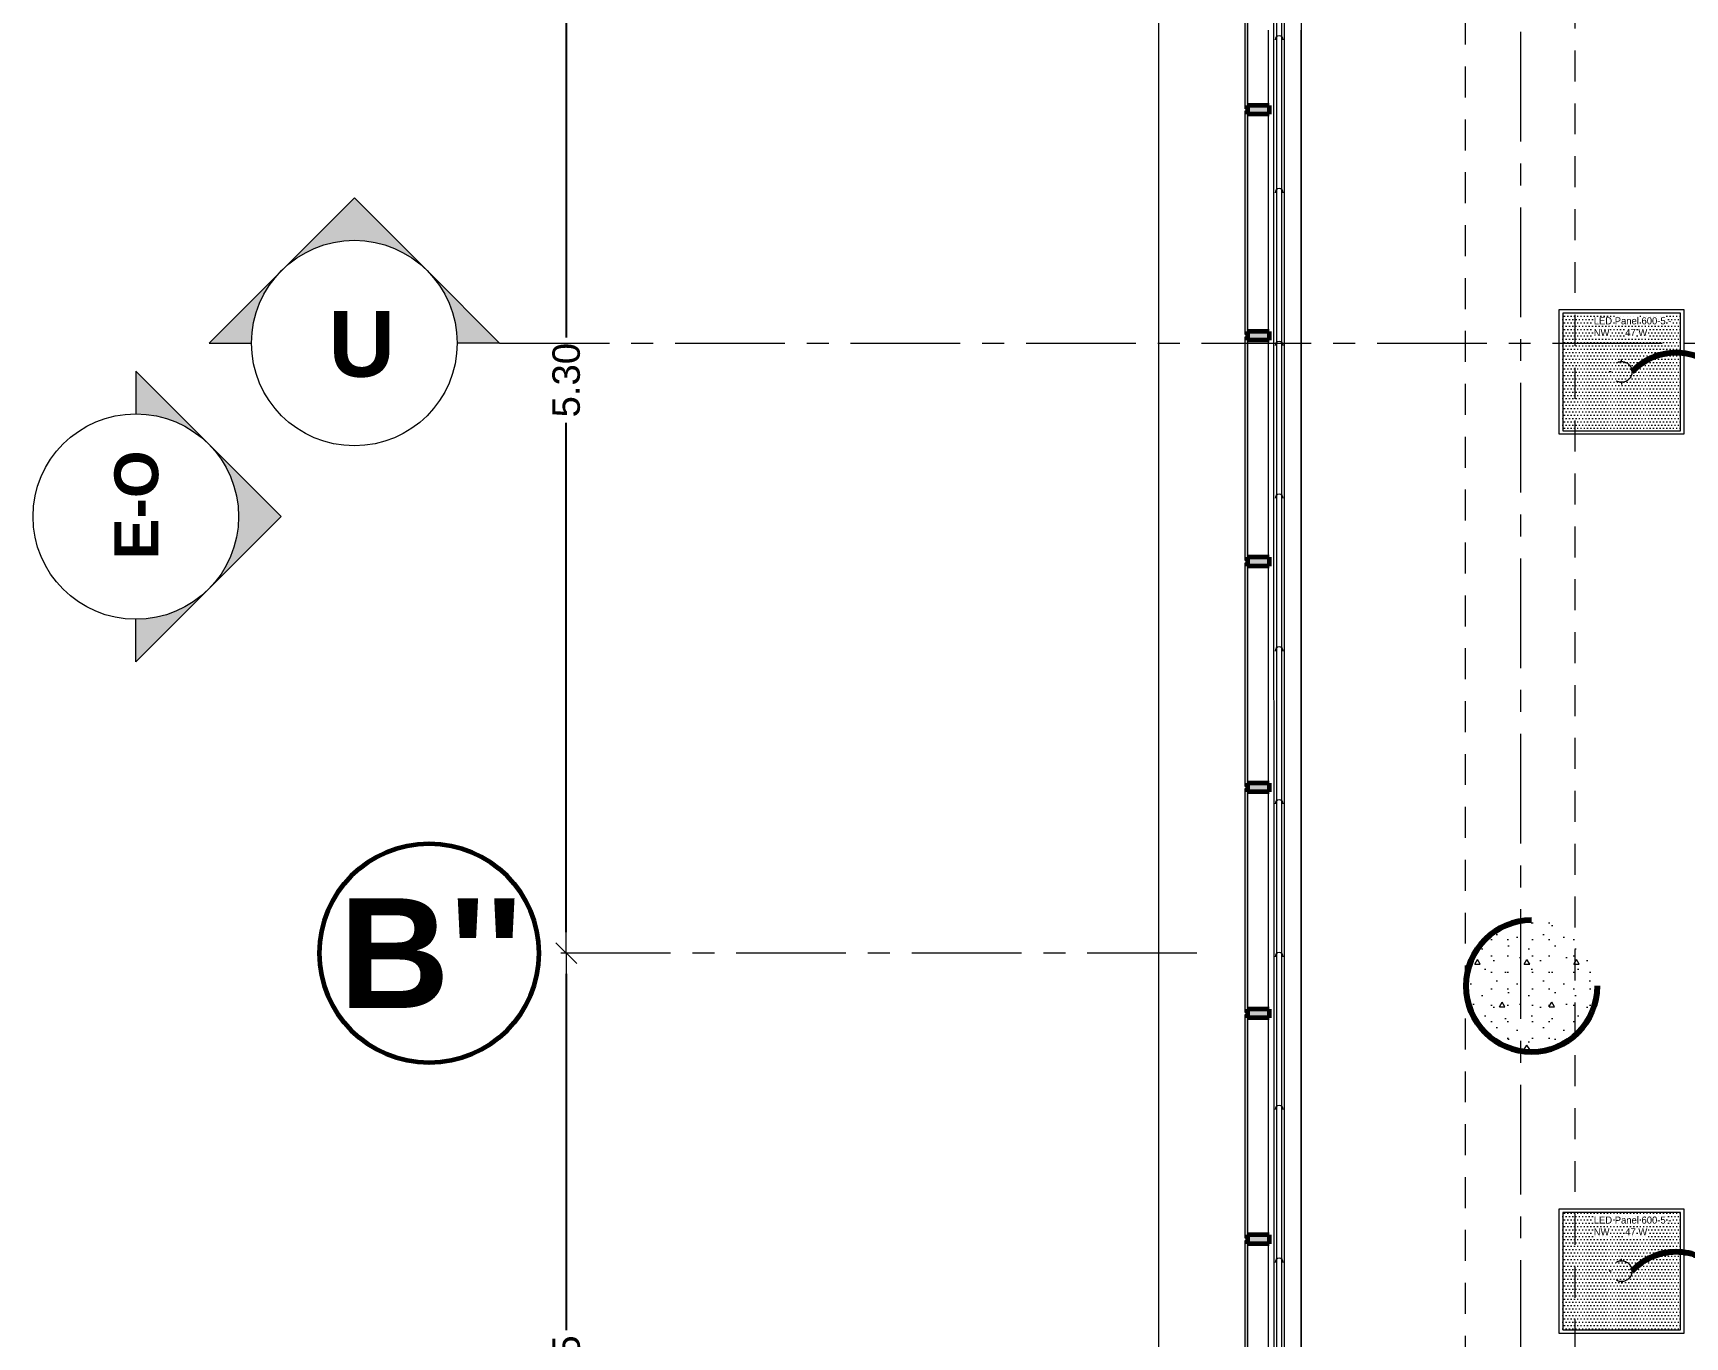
# Model space of a CAD drawing. Header units: inches. Extents: x -38 to 5698, y -33 to 92.
# Drawn here: x 95.04 to 102.57, y 19.15 to 25.1 of the extents above; entities that cross this region are included whole.
import ezdxf
from ezdxf.lldxf.tags import DXFTag

# ---------------------------------------------------------------- set-up
doc = ezdxf.new("R2010")
doc.units = ezdxf.units.IN
doc.header["$MEASUREMENT"] = 0
doc.set_wipeout_variables(frame=1)
doc.header["$PDMODE"] = 1
for name, pattern in [('DASHED', [0.75, 0.5, -0.25]), ('Hidden Line', [0.195611, 0.141111, -0.0545]), ('Punto & Raya', [0.65, 0.5, -0.075, 0, -0.075]), ('Wipeout_Contour', [1, 0, -1])]:
    doc.linetypes.add(name, pattern=pattern)
for name, color, linetype in [('02 _ ARQ _ ALB _ Cotas Ejes', 7, 'Continuous'), ('02 _ ARQ _ ALB _ Ejes Generales', 7, 'Continuous'), ('02 _ ARQ _ ZON _ Espacio.3D', 7, 'Continuous'), ('08 _ STR _ EXT _ 06 Columnas', 7, 'Continuous'), ('08 _ STR _ EXT _ 07 Losa Aligerada', 7, 'Continuous'), ('08 _ STR _ EXT _ 09 Vigas', 7, 'Continuous'), ('Acabado - Muros', 7, 'Continuous'), ('Estructura - 04 MURO', 7, 'Continuous'), ('Interior - Escaleras & Barandillas', 7, 'Continuous'), ('Marcador - Alzados', 7, 'Continuous'), ('Marcador - Secciones', 251, 'Continuous')]:
    doc.layers.add(name, color=color, linetype=linetype)
for name, color, linetype, lineweight in [('ALUMBRADO_CONDUIT', 30, 'CONDUIT1', 30), ('CABLEADO EXT.', 3, 'PVCSUBT', 30), ('Luminarias', 5, 'Continuous', 20)]:
    doc.layers.add(name, color=color, linetype=linetype, lineweight=lineweight)
doc.styles.add('Estilo_Generado_1', font='swisseb.ttf')
doc.styles.add('Estilo_Generado_4', font='swisse.ttf')
doc.styles.add('{18b73a54-fa43-428c-adcb-c1c7bbdf2c84}', font='Simplex.shx')
tags = doc.linetypes.add('CONDUIT1', pattern='A,1,-0.19772,["con",{18b73a54-fa43-428c-adcb-c1c7bbdf2c84},S=0.2,R=0,X=0,Y=-0.065594],-0.593642', length=1.791362).pattern_tags.tags
tags[6] = DXFTag(74, 10)
tags = doc.linetypes.add('PVCSUBT', pattern='A,0.6,-0.3,0.6,-0.075691,["PVC",Standard,S=0.2,R=0,X=0,Y=-0.093724],-0.621005', length=2.196696).pattern_tags.tags
tags[10] = DXFTag(74, 10)
doc.dimstyles.new('Estilo_Generado__6', dxfattribs={"dimtxt": 0.125, "dimasz": 0.095, "dimexe": 0.18, "dimexo": 0.0625, "dimgap": 0, "dimtad": 0, "dimzin": 0, "dimdsep": 46, "dimtxsty": 'Estilo_Generado_4', "dimblk": 'ARROWHEAD_6', "dimblk1": 'ARROWHEAD_6', "dimblk2": 'ARROWHEAD_6', "dimcen": 0.09, "dimse1": 1, "dimse2": 1, "dimclrd": 144, "dimclre": 144, "dimclrt": 7, "dimadec": 0, "dimazin": 0, "dimtfac": 1, "dimtdec": 4, "dimtmove": 0, "dimatfit": 3, "dimfxl": 1, "dimtolj": 1, "dimtzin": 0, "dimarcsym": 0})

# ---------------------------------------------------------------- blocks, each defined once
blk = doc.blocks.new('ARROWHEAD_6')
at = {"color": 0, "linetype": 'Continuous', "lineweight": 0}
for p, q in [((0, 0), (-1, 0)), ((-0.5, -0.5), (0.5, 0.5))]:
    blk.add_line(p, q, dxfattribs=at)
blk = doc.blocks.new('*D97', base_point=(804.059, 0))
at = {"layer": '02 _ ARQ _ ALB _ Cotas Ejes', "color": 144, "linetype": 'Continuous', "lineweight": -2, "transparency": 16777216}
for p, q in [((97.4704, 20.805), (97.4704, 19.1806)), ((97.4704, 17.245), (97.4704, 18.7941))]:
    blk.add_line(p, q, dxfattribs=at)
at = {"layer": 'Defpoints', "color": 0, "linetype": 'Continuous', "lineweight": 40, "transparency": 16777216}
for p in [(97.4704, 20.9), (97.8179, 20.9), (97.8403, 17.15)]:
    blk.add_point(p, dxfattribs=at)
at = {"layer": '02 _ ARQ _ ALB _ Cotas Ejes', "color": 144, "linetype": 'Continuous', "lineweight": -2, "transparency": 16777216, "xscale": 0.095, "yscale": 0.095, "zscale": 0.095}
for p, rotation in [((97.4704, 20.9), 90), ((97.4704, 17.15), 270)]:
    blk.add_blockref('ARROWHEAD_6', p, dxfattribs=dict(at, rotation=rotation))
at = {"layer": '02 _ ARQ _ ALB _ Cotas Ejes', "color": 7, "linetype": 'Continuous', "lineweight": 13, "transparency": 16777216, "insert": (97.4704, 18.9874), "char_height": 0.125, "attachment_point": 5, "rotation": 90, "style": 'Estilo_Generado_4'}
blk.add_mtext('\\A1;3.75', dxfattribs=at)
blk = doc.blocks.new('*D98', base_point=(804.059, 0))
at = {"layer": '02 _ ARQ _ ALB _ Cotas Ejes', "color": 144, "linetype": 'Continuous', "lineweight": -2, "transparency": 16777216}
for p, q in [((97.4704, 26.105), (97.4704, 23.7066)), ((97.4704, 20.995), (97.4704, 23.3181))]:
    blk.add_line(p, q, dxfattribs=at)
at = {"layer": 'Defpoints', "color": 0, "linetype": 'Continuous', "lineweight": 40, "transparency": 16777216}
for p in [(97.4704, 26.2), (97.8531, 26.2), (97.8179, 20.9)]:
    blk.add_point(p, dxfattribs=at)
at = {"layer": '02 _ ARQ _ ALB _ Cotas Ejes', "color": 144, "linetype": 'Continuous', "lineweight": -2, "transparency": 16777216, "xscale": 0.095, "yscale": 0.095, "zscale": 0.095}
for p, rotation in [((97.4704, 26.2), 90), ((97.4704, 20.9), 270)]:
    blk.add_blockref('ARROWHEAD_6', p, dxfattribs=dict(at, rotation=rotation))
at = {"layer": '02 _ ARQ _ ALB _ Cotas Ejes', "color": 7, "linetype": 'Continuous', "lineweight": 13, "transparency": 16777216, "insert": (97.4704, 23.5124), "char_height": 0.125, "attachment_point": 5, "rotation": 90, "style": 'Estilo_Generado_4'}
blk.add_mtext('\\A1;5.30', dxfattribs=at)
blk = doc.blocks.new('*U270')
at = {"layer": 'Luminarias', "linetype": 'DASHED', "lineweight": 0, "ltscale": 0.05}
blk.add_lwpolyline([(0, -0.0045), (0, 0.0045)], dxfattribs=at)
blk = doc.blocks.new('*U271')
at = {"color": 0, "linetype": 'ByBlock', "lineweight": -2, "transparency": 16777216}
for p, rotation in [((-0.05, 0), 90), ((0, -0.05), 180), ((0.05, 0), 269.9999999999999)]:
    blk.add_blockref('*U270', p, dxfattribs=dict(at, rotation=rotation))
blk.add_blockref('*U270', (0, 0.05), dxfattribs=at)
blk = doc.blocks.new('PANEL LED 50W')
at = {"layer": 'Luminarias'}
h = blk.add_hatch(dxfattribs=at)
h.set_pattern_fill('DOTS', color=4, scale=0.009097)
h.set_pattern_definition([(0, (0, -2e-14), (0.0072206, 0.01444116), [0, -0.01444116])])
h.paths.add_polyline_path([(-0.2574, -0.2574), (0.2574, -0.2574), (0.2574, 0.2574), (-0.2574, 0.2574)])
h.paths.add_polyline_path([(-0.1296, 0.0974), (0.1849, 0.0974), (0.1849, 0.2469), (-0.1296, 0.2469)], flags=24)
at = {"layer": 'Luminarias', "color": 4, "lineweight": 0}
for points in [[(-0.2729, 0.2729), (0.2729, 0.2729), (0.2729, -0.2729), (-0.2729, -0.2729)], [(-0.2574, -0.2574), (0.2574, -0.2574), (0.2574, 0.2574), (-0.2574, 0.2574)]]:
    blk.add_lwpolyline(points, close=True, dxfattribs=at)
at = {"layer": 'Luminarias', "color": 4, "linetype": 'DASHED', "lineweight": 0, "ltscale": 0.01}
blk.add_circle((0, 0), 0.0455, dxfattribs=at)
at = {"color": 4}
blk.add_blockref('*U271', (0, 0), dxfattribs=at)
at = {"layer": 'Luminarias', "color": 4, "insert": (-0.1218, 0.2392), "char_height": 0.030929, "width": 0.382855, "attachment_point": 1}
blk.add_mtext('{\\Ftxt|c0;LED Panel 600-5 - NW      47 W}', dxfattribs=at)

msp = doc.modelspace()

# ---------------------------------------------------------------- hatches: boundary and pattern name
at = {"layer": '08 _ STR _ EXT _ 06 Columnas', "linetype": 'Continuous', "lineweight": 9}
h = msp.add_hatch(dxfattribs=at)
h.set_pattern_fill('HORMIGÓN_EN_MASA_0002', style=0, pattern_type=2)
h.set_pattern_definition([(0, (92.5, 3e-09), (0, 0.3897114), [0.024375, -0.200625]), (0, (92.6125, 0.19486), (0, 0.3897114), [0.024375, -0.200625]), (60, (92.5, 3e-09), (-0.3375, 0.194856), [0.024375, -0.200625]), (60, (92.725, 3e-09), (-0.3375, 0.194856), [0.024375, -0.200625]), (120, (92.5244, 3e-09), (0.3375, 0.194856), [0.024375, -0.200625]), (120, (92.7494, 3e-09), (0.3375, 0.194856), [0.024375, -0.200625]), (0, (92.500015, 0.0375), (0, 0.075), [0, -0.075, 0, -0.1125]), (45, (92.537515, 0.0375), (-0.053033, 0.053033), [0, -0.05625, 0, -0.09375])])
h.paths.add_polyline_path([(101.5709, 20.7503, 0.414214), (101.8709, 20.4503, 0.414214), (102.1709, 20.7503, 0.414214), (101.8709, 21.0503, 0.414214)])
at = {"layer": 'Acabado - Muros', "linetype": 'Continuous', "lineweight": 9}
for points in [[(100.565, 25.77), (100.565, 24.75), (100.575, 24.75), (100.575, 25.77)], [(100.565, 24.74), (100.565, 23.72), (100.575, 23.72), (100.575, 24.74)], [(100.565, 23.71), (100.565, 22.69), (100.575, 22.69), (100.575, 23.71)], [(100.565, 22.68), (100.565, 21.66), (100.575, 21.66), (100.575, 22.68)], [(100.565, 21.65), (100.565, 20.63), (100.575, 20.63), (100.575, 21.65)], [(100.565, 20.62), (100.565, 19.6), (100.575, 19.6), (100.575, 20.62)], [(100.565, 19.59), (100.565, 18.57), (100.575, 18.57), (100.575, 19.59)]]:
    msp.add_hatch(color=250, dxfattribs=at).paths.add_polyline_path(points)
at = {"layer": 'Marcador - Alzados', "linetype": 'Continuous', "lineweight": 13}
for points in [[(95.5079, 23.553), (95.5079, 23.359, -0.198912), (95.8391, 23.2218)], [(95.8391, 23.2218, -0.414214), (95.8391, 22.5593), (96.1704, 22.8905)], [(95.5079, 22.228), (95.8391, 22.5593, -0.198912), (95.5079, 22.4221)]]:
    msp.add_hatch(color=7, dxfattribs=at).paths.add_polyline_path(points)
at = {"layer": 'Marcador - Secciones', "linetype": 'Continuous', "lineweight": 13}
for points in [[(96.1729, 24.0128, -0.414214), (96.8354, 24.0128), (96.5041, 24.344)], [(95.8416, 23.6815), (96.0357, 23.6815, -0.198912), (96.1729, 24.0128)], [(97.1666, 23.6815), (96.8354, 24.0128, -0.198912), (96.9726, 23.6815)]]:
    msp.add_hatch(color=7, dxfattribs=at).paths.add_polyline_path(points)

# ---------------------------------------------------------------- linework, layer by layer
at = {"layer": '02 _ ARQ _ ALB _ Ejes Generales', "color": 251, "linetype": 'Punto & Raya', "lineweight": 13}
for p, q in [((101.82, 45.9), (101.82, 2.05)), ((100.3454, 20.9), (97.3454, 20.9))]:
    msp.add_line(p, q, dxfattribs=at)
at = {"layer": '02 _ ARQ _ ALB _ Ejes Generales', "color": 7, "linetype": 'Continuous', "lineweight": 60}
msp.add_circle((96.8454, 20.9), 0.5, dxfattribs=at)
at = {"layer": '02 _ ARQ _ ZON _ Espacio.3D', "color": 254, "linetype": 'Continuous', "lineweight": 0, "flags": 128}
msp.add_lwpolyline([(100.8201, 17.4), (112.52, 17.4), (112.52, 29.6999), (100.82, 29.7), (100.82, 27.9653), (102.07, 27.9653), (102.07, 27.7902), (100.82, 27.7902)], close=True, dxfattribs=at)
at = {"layer": '08 _ STR _ EXT _ 06 Columnas', "color": 7, "linetype": 'Continuous', "lineweight": 80, "flags": 128}
msp.add_lwpolyline([(101.8709, 21.0503, 2.414213), (102.1709, 20.7503)], format="xyb", dxfattribs=at)
at = {"layer": '08 _ STR _ EXT _ 07 Losa Aligerada', "color": 254, "linetype": 'Continuous', "lineweight": 18, "flags": 128}
msp.add_lwpolyline([(126.5479, 40.5001), (115.87, 40.5001), (115.87, 43.8736), (108.7699, 43.8736), (108.7699, 39.9), (103.6201, 39.9), (103.6201, 40.95), (100.52, 40.95), (100.52, 37.7), (101.57, 37.7), (101.57, 33.9), (100.67, 33.9), (100.67, 27.9392), (100.17, 27.9392), (100.17, 5.8), (117.7353, 5.8), (117.7353, 7.2), (122.9315, 7.2), (122.9315, 6.0005), (129.57, 6.0005)], dxfattribs=at)
at = {"layer": '08 _ STR _ EXT _ 09 Vigas', "color": 251, "linetype": 'Hidden Line', "lineweight": 13}
for p, q in [((101.57, 7.2), (101.57, 39.9)), ((102.07, 17.4), (102.07, 29.7))]:
    msp.add_line(p, q, dxfattribs=at)
at = {"layer": 'Acabado - Muros', "color": 7, "linetype": 'Continuous', "lineweight": 60}
for p, q in [((100.575, 24.765), (100.575, 24.725)), ((100.575, 23.735), (100.575, 23.695)), ((100.575, 22.705), (100.575, 22.665)), ((100.575, 21.675), (100.575, 21.635)), ((100.575, 20.645), (100.575, 20.605)), ((100.575, 19.615), (100.575, 19.575))]:
    msp.add_line(p, q, dxfattribs=at)
at = {"layer": 'Acabado - Muros', "color": 7, "linetype": 'Continuous', "lineweight": 13, "flags": 128}
for points in [[(100.565, 25.77), (100.575, 25.77), (100.575, 24.75), (100.565, 24.75)], [(100.565, 24.74), (100.575, 24.74), (100.575, 23.72), (100.565, 23.72)], [(100.565, 23.71), (100.575, 23.71), (100.575, 22.69), (100.565, 22.69)], [(100.565, 22.68), (100.575, 22.68), (100.575, 21.66), (100.565, 21.66)], [(100.565, 21.65), (100.575, 21.65), (100.575, 20.63), (100.565, 20.63)], [(100.565, 20.62), (100.575, 20.62), (100.575, 19.6), (100.565, 19.6)], [(100.565, 19.59), (100.575, 19.59), (100.575, 18.57), (100.565, 18.57)]]:
    msp.add_lwpolyline(points, close=True, dxfattribs=at)
at = {"layer": 'CABLEADO EXT.', "color": 3, "lineweight": 80}
for centre in [(102.5293, 23.3627), (102.5293, 19.2627)]:
    msp.add_arc(centre, 0.2747, 42.972, 137.028, dxfattribs=at)
at = {"layer": 'Marcador - Alzados', "color": 7, "linetype": 'Continuous', "lineweight": 13, "flags": 128}
for points in [[(95.8391, 23.2218), (95.5079, 23.553), (95.5079, 23.359, -0.198912)], [(95.8391, 22.5593), (95.5079, 22.228), (95.5079, 22.4221, 0.198912)]]:
    msp.add_lwpolyline(points, format="xyb", dxfattribs=at)
msp.add_lwpolyline([(95.8391, 22.5593), (96.1704, 22.8905), (95.8391, 23.2218)], dxfattribs=at)
at = {"layer": 'Marcador - Alzados', "color": 7, "linetype": 'Continuous', "lineweight": 13}
msp.add_circle((95.5079, 22.8905), 0.4685, dxfattribs=at)
at = {"layer": 'Marcador - Secciones', "color": 7, "linetype": 'Continuous', "lineweight": 13, "flags": 128}
msp.add_lwpolyline([(96.8354, 24.0128), (96.5041, 24.344), (96.1729, 24.0128)], dxfattribs=at)
for points in [[(96.1729, 24.0128), (95.8416, 23.6815), (96.0357, 23.6815, -0.198912)], [(96.8354, 24.0128), (97.1666, 23.6815), (96.9726, 23.6815, 0.198912)]]:
    msp.add_lwpolyline(points, format="xyb", dxfattribs=at)
at = {"layer": 'Marcador - Secciones', "color": 7, "linetype": 'Continuous', "lineweight": 13}
msp.add_circle((96.5041, 23.6815), 0.4685, dxfattribs=at)

# ---------------------------------------------------------------- block references
at = {"layer": 'ALUMBRADO_CONDUIT', "xscale": 1.041283452965173, "yscale": 1.041283452965173, "zscale": 1.041283452965173}
for p in [(102.2809, 23.55), (102.2809, 19.45)]:
    msp.add_blockref('PANEL LED 50W', p, dxfattribs=at)

# ---------------------------------------------------------------- texts
at = {"layer": '02 _ ARQ _ ALB _ Ejes Generales', "color": 7, "lineweight": 30, "insert": (96.434, 21.15), "char_height": 0.5, "attachment_point": 1, "style": 'Estilo_Generado_1'}
msp.add_mtext("\\A1;{\\pql;\\pt0;\\fSwis721 Ex BT|b1|i0|c0|p34;B''}", dxfattribs=at)
at = {"layer": 'Marcador - Alzados', "color": 5, "lineweight": 35, "insert": (95.6131, 23.1922), "char_height": 0.2, "attachment_point": 9, "rotation": 90, "style": 'Estilo_Generado_1'}
msp.add_mtext('\\A1;{\\pqr;\\pt0;\\fSwis721 Ex BT|b1|i0|c0|p34;E-O}', dxfattribs=at)
at = {"layer": 'Marcador - Secciones', "color": 5, "lineweight": 25, "insert": (96.6893, 23.5237), "char_height": 0.3, "attachment_point": 9, "style": 'Estilo_Generado_1'}
msp.add_mtext('\\A1;{\\pqr;\\pt0;\\fSwis721 Ex BT|b1|i0|c0|p34;U}', dxfattribs=at)

# ---------------------------------------------------------------- dimensions: what is measured, and where the dimension line sits
at = {"layer": '02 _ ARQ _ ALB _ Cotas Ejes', "color": 144, "linetype": 'Continuous', "lineweight": 13}
for base, p1, p2, picture, middle in [((97.4704, 26.2), (97.8179, 20.9), (97.8531, 26.2), '*D98', (97.4704, 23.5124)), ((97.4704, 20.9), (97.8403, 17.15), (97.8179, 20.9), '*D97', (97.4704, 18.9874))]:
    dim = msp.add_linear_dim(base=base, p1=p1, p2=p2, angle=90, dimstyle='Estilo_Generado__6', dxfattribs=at)
    dim.commit()
    dim.dimension.update_dxf_attribs({"geometry": picture, "text_midpoint": middle, "dimtype": 160, "text_rotation": 90})

# ---------------------------------------------------------------- next in the draw order: wipeouts: each hides what was drawn before it
at = {"color": 254, "linetype": 'Wipeout_Contour', "lineweight": 0, "ltscale": 3250.364848}
msp.add_wipeout([(100.82, 25.1075), (100.67, 25.1075), (100.67, 17.4), (100.82, 17.4)], dxfattribs=at).dxf.layer = 'Estructura - 04 MURO'

# ---------------------------------------------------------------- next in the draw order: hatches: boundary and pattern name
at = {"layer": 'Acabado - Muros', "linetype": 'Continuous', "lineweight": 0}
for points in [[(100.675, 24.765), (100.575, 24.765), (100.575, 24.725), (100.675, 24.725)], [(100.675, 23.735), (100.575, 23.735), (100.575, 23.695), (100.675, 23.695)], [(100.675, 22.705), (100.575, 22.705), (100.575, 22.665), (100.675, 22.665)], [(100.675, 21.675), (100.575, 21.675), (100.575, 21.635), (100.675, 21.635)], [(100.675, 20.645), (100.575, 20.645), (100.575, 20.605), (100.675, 20.605)], [(100.675, 19.615), (100.575, 19.615), (100.575, 19.575), (100.675, 19.575)]]:
    msp.add_hatch(color=254, dxfattribs=at).paths.add_polyline_path(points)

# ---------------------------------------------------------------- next in the draw order: linework, layer by layer
at = {"layer": 'Acabado - Muros', "color": 7, "linetype": 'Continuous', "lineweight": 60}
for p, q in [((100.675, 24.765), (100.575, 24.765)), ((100.675, 24.725), (100.575, 24.725)), ((100.675, 24.765), (100.675, 24.725)), ((100.675, 23.735), (100.575, 23.735)), ((100.675, 23.735), (100.675, 23.695)), ((100.675, 23.695), (100.575, 23.695)), ((100.675, 22.705), (100.575, 22.705)), ((100.675, 22.705), (100.675, 22.665)), ((100.675, 22.665), (100.575, 22.665)), ((100.675, 21.675), (100.575, 21.675)), ((100.675, 21.635), (100.575, 21.635)), ((100.675, 21.675), (100.675, 21.635)), ((100.675, 20.645), (100.575, 20.645)), ((100.675, 20.645), (100.675, 20.605)), ((100.675, 20.605), (100.575, 20.605)), ((100.675, 19.615), (100.575, 19.615)), ((100.675, 19.615), (100.675, 19.575)), ((100.675, 19.575), (100.575, 19.575))]:
    msp.add_line(p, q, dxfattribs=at)
at = {"layer": 'Estructura - 04 MURO', "color": 7, "linetype": 'Continuous', "lineweight": 13, "flags": 128}
for points in [[(100.67, 25.1075), (100.67, 17.4)], [(100.82, 17.4), (100.82, 25.1075)]]:
    msp.add_lwpolyline(points, dxfattribs=at)
at = {"layer": 'Interior - Escaleras & Barandillas', "color": 161, "linetype": 'Continuous', "lineweight": 13}
for p, q in [((100.7075, 28.0202), (100.7076, 17.4)), ((100.7326, 17.4), (100.7325, 28.0202)), ((100.695, 27.0916), (100.6951, 17.4)), ((100.7451, 17.4), (100.745, 27.0916))]:
    msp.add_line(p, q, dxfattribs=at)
at = {"layer": 'Interior - Escaleras & Barandillas', "color": 161, "linetype": 'Continuous', "lineweight": 13, "flags": 128}
for points in [[(100.7388, 25.064, 1), (100.7013, 25.064, 1)], [(100.7388, 24.3672, 1), (100.7013, 24.3672, 1)], [(100.7388, 23.6705, 1), (100.7013, 23.6705, 1)], [(100.7388, 22.9738, 1), (100.7013, 22.9738, 1)], [(100.7388, 22.2771, 1), (100.7013, 22.2771, 1)], [(100.7388, 21.5803, 1), (100.7013, 21.5803, 1)], [(100.7388, 20.8836, 1), (100.7013, 20.8836, 1)], [(100.7388, 20.1869, 1), (100.7013, 20.1869, 1)], [(100.7388, 19.4902, 1), (100.7013, 19.4902, 1)]]:
    msp.add_lwpolyline(points, format="xyb", dxfattribs=at)
at = {"layer": 'Marcador - Secciones', "color": 251, "linetype": 'Punto & Raya', "lineweight": 13}
msp.add_line((97.1666, 23.6815), (121.4526, 23.6815), dxfattribs=at)

doc.saveas('drawing.dxf')
